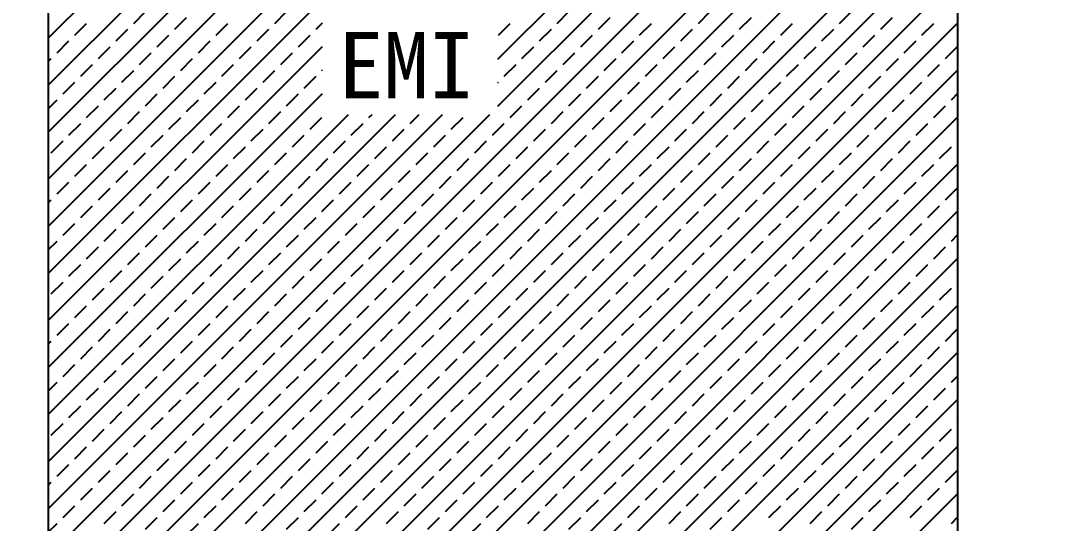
# Model space of a CAD drawing. Header units: millimetres. Extents: x 41784 to 43191, y -4854 to -4504.
# Drawn here: x 42356.5 to 42379.71, y -4706.72 to -4695.38 of the extents above; entities that cross this region are included whole.
import ezdxf

# ---------------------------------------------------------------- set-up
doc = ezdxf.new("R2010")
doc.units = ezdxf.units.MM
doc.header["$MEASUREMENT"] = 0
doc.header["$PDMODE"] = 3
doc.header["$PDSIZE"] = 0.3125
doc.layers.get('0').update_dxf_attribs({"linetype": 'CONTINUOUS'})
doc.layers.get('Defpoints').update_dxf_attribs({"linetype": 'CONTINUOUS'})
doc.layers.add('Dimension', color=3, linetype='CONTINUOUS', lineweight=5)
doc.layers.add('FPC', color=3, linetype='CONTINUOUS')
doc.layers.add('ITO', color=3, linetype='CONTINUOUS')
doc.styles.add('Arial', font='arial.ttf', dxfattribs={"height": 2.5})
doc.styles.add('STYLE1', font='kaiu.ttf', dxfattribs={"bigfont": 'hztxt.shx'})
doc.styles.add('黑体', font='simhei.ttf', dxfattribs={"width": 0.9})
doc.dimstyles.new('ISO-25$0', dxfattribs={"dimtxt": 5, "dimasz": 2.5, "dimexe": 0.8, "dimexo": 0.8, "dimtad": 1, "dimzin": 1, "dimdsep": 46, "dimtxsty": 'Arial', "dimcen": 0, "dimclrd": 256, "dimclre": 256, "dimadec": 0, "dimazin": 0, "dimtfac": 1, "dimtofl": 0, "dimtmove": 0, "dimatfit": 3, "dimfxl": 1, "dimtolj": 1, "dimlwd": 13, "dimlwe": 13, "dimarcsym": 0})

# ---------------------------------------------------------------- blocks, each defined once
blk = doc.blocks.new('*D247')
at = {"layer": 'Defpoints', "color": 0}
for p in [(42345.55, -4676.482), (42339.948, -4749.482), (42357.42, -4749.482)]:
    blk.add_point(p, dxfattribs=at)
at = {"layer": 'Dimension', "lineweight": 13}
for p, q in [((42344.925, -4676.482), (42338.698, -4676.482)), ((42339.948, -4678.982), (42339.948, -4746.982)), ((42356.795, -4749.482), (42338.698, -4749.482))]:
    blk.add_line(p, q, dxfattribs=at)
at = {"layer": 'Dimension'}
for points in [[(42339.532, -4678.982), (42340.365, -4678.982), (42339.948, -4676.482)], [(42339.532, -4746.982), (42340.365, -4746.982), (42339.948, -4749.482)]]:
    blk.add_solid(points, dxfattribs=at)
at = {"layer": 'Dimension', "color": 0, "insert": (42336.271, -4712.982), "char_height": 5, "attachment_point": 5, "rotation": 90, "style": 'STYLE1'}
blk.add_mtext('\\A1;73±0,3', dxfattribs=at)
blk = doc.blocks.new('*D248')
at = {"layer": 'Defpoints', "color": 0}
for p in [(42400.99, -4676.482), (42377.62, -4688.582), (42400.99, -4717.882)]:
    blk.add_point(p, dxfattribs=at)
at = {"layer": 'Dimension', "lineweight": 13}
for p, q in [((42400.99, -4677.107), (42400.99, -4719.132)), ((42377.62, -4689.207), (42377.62, -4719.132)), ((42380.12, -4717.882), (42398.49, -4717.882)), ((42400.99, -4717.882), (42435.735, -4717.882))]:
    blk.add_line(p, q, dxfattribs=at)
at = {"layer": 'Dimension'}
for points in [[(42380.12, -4717.466), (42380.12, -4718.299), (42377.62, -4717.882)], [(42398.49, -4717.466), (42398.49, -4718.299), (42400.99, -4717.882)]]:
    blk.add_solid(points, dxfattribs=at)
at = {"layer": 'Dimension', "color": 0, "insert": (42419.613, -4714.205), "char_height": 5, "attachment_point": 5, "style": 'STYLE1'}
blk.add_mtext('\\A1;23,37±0,3', dxfattribs=at)

msp = doc.modelspace()

# ---------------------------------------------------------------- linework, layer by layer
at = {"layer": 'FPC', "color": 30}
msp.add_lwpolyline([(42357.42, -4749.482), (42377.32, -4749.482, 0.414214), (42377.62, -4749.182), (42377.62, -4688.582, -0.414214), (42378.02, -4688.182), (42393.53, -4688.182, 0.414214), (42394.03, -4687.682), (42394.03, -4679.382, 0.414214), (42393.53, -4678.882), (42387.457, -4678.882, -0.414214), (42386.957, -4678.382), (42386.957, -4673.762), (42359.595, -4673.762), (42359.595, -4678.482, -0.414214), (42359.195, -4678.882), (42357.52, -4678.882, 0.414214), (42357.12, -4679.282), (42357.12, -4749.182, 0.414214)], format="xyb", close=True, dxfattribs=at)
at = {"layer": 'ITO', "color": 252, "true_color": 0x939598}
for p, q in [((42357.12, -4695.779), (42374.017, -4678.882)), ((42357.12, -4696.839), (42375.077, -4678.882)), ((42357.12, -4697.9), (42376.138, -4678.882)), ((42357.12, -4698.961), (42377.199, -4678.882)), ((42357.12, -4700.021), (42378.259, -4678.882)), ((42357.12, -4701.082), (42379.32, -4678.882)), ((42357.12, -4708.507), (42386.745, -4678.882)), ((42367.254, -4696.252), (42384.623, -4678.882)), ((42367.254, -4697.313), (42385.684, -4678.882)), ((42357.12, -4709.567), (42377.62, -4689.067)), ((42357.12, -4710.628), (42377.62, -4690.128)), ((42357.12, -4711.689), (42377.62, -4691.189)), ((42357.12, -4712.749), (42377.62, -4692.249)), ((42357.12, -4713.81), (42377.62, -4693.31)), ((42357.12, -4714.871), (42377.62, -4694.371)), ((42359.045, -4695.446), (42359.31, -4695.18)), ((42362.227, -4695.446), (42362.492, -4695.18)), ((42368.59, -4695.446), (42368.856, -4695.18)), ((42371.772, -4695.446), (42372.038, -4695.18)), ((42374.954, -4695.446), (42375.22, -4695.18)), ((42357.12, -4715.931), (42377.62, -4695.431)), ((42357.719, -4695.711), (42357.984, -4695.446)), ((42359.973, -4695.578), (42360.238, -4695.313)), ((42360.901, -4695.711), (42361.166, -4695.446)), ((42363.155, -4695.578), (42363.297, -4695.436)), ((42367.265, -4695.711), (42367.53, -4695.446)), ((42369.519, -4695.578), (42369.784, -4695.313)), ((42370.447, -4695.711), (42370.712, -4695.446)), ((42372.701, -4695.578), (42372.966, -4695.313)), ((42373.629, -4695.711), (42373.894, -4695.446)), ((42375.883, -4695.578), (42376.148, -4695.313)), ((42376.811, -4695.711), (42377.076, -4695.446)), ((42358.647, -4695.843), (42358.912, -4695.578)), ((42359.575, -4695.976), (42359.84, -4695.711)), ((42361.829, -4695.843), (42362.094, -4695.578)), ((42362.757, -4695.976), (42363.022, -4695.711)), ((42368.193, -4695.843), (42368.458, -4695.578)), ((42369.121, -4695.976), (42369.386, -4695.711)), ((42371.375, -4695.843), (42371.64, -4695.578)), ((42372.303, -4695.976), (42372.568, -4695.711)), ((42374.557, -4695.843), (42374.822, -4695.578)), ((42375.485, -4695.976), (42375.75, -4695.711)), ((42357.12, -4702.143), (42363.297, -4695.966)), ((42357.321, -4696.109), (42357.586, -4695.843)), ((42358.249, -4696.241), (42358.514, -4695.976)), ((42360.503, -4696.109), (42360.768, -4695.843)), ((42361.431, -4696.241), (42361.696, -4695.976)), ((42367.795, -4696.241), (42368.06, -4695.976)), ((42370.049, -4696.109), (42370.314, -4695.843)), ((42370.977, -4696.241), (42371.242, -4695.976)), ((42373.231, -4696.109), (42373.496, -4695.843)), ((42374.159, -4696.241), (42374.424, -4695.976)), ((42376.413, -4696.109), (42376.678, -4695.843)), ((42377.341, -4696.241), (42377.606, -4695.976)), ((42359.177, -4696.374), (42359.442, -4696.109)), ((42362.359, -4696.374), (42362.624, -4696.109)), ((42368.723, -4696.374), (42368.988, -4696.109)), ((42371.905, -4696.374), (42372.17, -4696.109)), ((42375.087, -4696.374), (42375.352, -4696.109)), ((42357.12, -4696.309), (42357.188, -4696.241)), ((42357.851, -4696.639), (42358.116, -4696.374)), ((42360.105, -4696.506), (42360.37, -4696.241)), ((42361.033, -4696.639), (42361.298, -4696.374)), ((42367.397, -4696.639), (42367.662, -4696.374)), ((42369.651, -4696.506), (42369.916, -4696.241)), ((42370.579, -4696.639), (42370.844, -4696.374)), ((42372.833, -4696.506), (42373.098, -4696.241)), ((42373.761, -4696.639), (42374.026, -4696.374)), ((42376.015, -4696.506), (42376.28, -4696.241)), ((42376.943, -4696.639), (42377.208, -4696.374)), ((42357.12, -4716.992), (42377.62, -4696.492)), ((42358.779, -4696.771), (42359.045, -4696.506)), ((42359.707, -4696.904), (42359.973, -4696.639)), ((42361.961, -4696.771), (42362.227, -4696.506)), ((42362.889, -4696.904), (42363.155, -4696.639)), ((42363.287, -4696.506), (42363.297, -4696.496)), ((42368.325, -4696.771), (42368.59, -4696.506)), ((42369.253, -4696.904), (42369.519, -4696.639)), ((42371.507, -4696.771), (42371.772, -4696.506)), ((42372.435, -4696.904), (42372.701, -4696.639)), ((42374.689, -4696.771), (42374.954, -4696.506)), ((42375.617, -4696.904), (42375.883, -4696.639)), ((42357.454, -4697.037), (42357.719, -4696.771)), ((42358.382, -4697.169), (42358.647, -4696.904)), ((42360.636, -4697.037), (42360.901, -4696.771)), ((42361.564, -4697.169), (42361.829, -4696.904)), ((42367.254, -4696.783), (42367.265, -4696.771)), ((42367.928, -4697.169), (42368.193, -4696.904)), ((42370.181, -4697.037), (42370.447, -4696.771)), ((42371.11, -4697.169), (42371.375, -4696.904)), ((42373.363, -4697.037), (42373.629, -4696.771)), ((42374.292, -4697.169), (42374.557, -4696.904)), ((42376.545, -4697.037), (42376.811, -4696.771)), ((42357.12, -4703.203), (42363.297, -4697.027)), ((42359.31, -4697.302), (42359.575, -4697.037)), ((42362.492, -4697.302), (42362.757, -4697.037)), ((42368.856, -4697.302), (42369.121, -4697.037)), ((42372.038, -4697.302), (42372.303, -4697.037)), ((42375.22, -4697.302), (42375.485, -4697.037)), ((42377.474, -4697.169), (42377.62, -4697.022)), ((42357.12, -4697.37), (42357.321, -4697.169)), ((42357.984, -4697.567), (42358.249, -4697.302)), ((42360.238, -4697.434), (42360.503, -4697.169)), ((42361.166, -4697.567), (42361.431, -4697.302)), ((42367.53, -4697.567), (42367.795, -4697.302)), ((42369.784, -4697.434), (42370.049, -4697.169)), ((42370.712, -4697.567), (42370.977, -4697.302)), ((42372.966, -4697.434), (42373.231, -4697.169)), ((42373.894, -4697.567), (42374.159, -4697.302)), ((42376.148, -4697.434), (42376.413, -4697.169)), ((42377.076, -4697.567), (42377.341, -4697.302)), ((42357.12, -4704.264), (42363.887, -4697.498)), ((42357.12, -4705.325), (42364.948, -4697.498)), ((42357.12, -4706.385), (42366.008, -4697.498)), ((42357.12, -4707.446), (42367.069, -4697.498)), ((42357.12, -4718.053), (42377.62, -4697.553)), ((42358.912, -4697.699), (42359.177, -4697.434)), ((42359.84, -4697.832), (42360.105, -4697.567)), ((42362.094, -4697.699), (42362.359, -4697.434)), ((42363.022, -4697.832), (42363.287, -4697.567)), ((42364.348, -4697.567), (42364.417, -4697.498)), ((42365.276, -4697.699), (42365.478, -4697.498)), ((42366.204, -4697.832), (42366.469, -4697.567)), ((42368.458, -4697.699), (42368.723, -4697.434)), ((42369.386, -4697.832), (42369.651, -4697.567)), ((42371.64, -4697.699), (42371.905, -4697.434)), ((42372.568, -4697.832), (42372.833, -4697.567)), ((42374.822, -4697.699), (42375.087, -4697.434)), ((42375.75, -4697.832), (42376.015, -4697.567)), ((42357.586, -4697.965), (42357.851, -4697.699)), ((42358.514, -4698.097), (42358.779, -4697.832)), ((42360.768, -4697.965), (42361.033, -4697.699)), ((42361.696, -4698.097), (42361.961, -4697.832)), ((42363.95, -4697.965), (42364.215, -4697.699)), ((42364.878, -4698.097), (42365.143, -4697.832)), ((42367.132, -4697.965), (42367.397, -4697.699)), ((42368.06, -4698.097), (42368.325, -4697.832)), ((42370.314, -4697.965), (42370.579, -4697.699)), ((42371.242, -4698.097), (42371.507, -4697.832)), ((42373.496, -4697.965), (42373.761, -4697.699)), ((42374.424, -4698.097), (42374.689, -4697.832)), ((42376.678, -4697.965), (42376.943, -4697.699)), ((42359.442, -4698.23), (42359.707, -4697.965)), ((42362.624, -4698.23), (42362.889, -4697.965)), ((42365.806, -4698.23), (42366.071, -4697.965)), ((42368.988, -4698.23), (42369.253, -4697.965)), ((42372.17, -4698.23), (42372.435, -4697.965)), ((42375.352, -4698.23), (42375.617, -4697.965)), ((42357.188, -4698.362), (42357.454, -4698.097)), ((42358.116, -4698.495), (42358.382, -4698.23)), ((42360.37, -4698.362), (42360.636, -4698.097)), ((42361.298, -4698.495), (42361.564, -4698.23)), ((42363.552, -4698.362), (42363.818, -4698.097)), ((42364.48, -4698.495), (42364.746, -4698.23)), ((42366.734, -4698.362), (42366.999, -4698.097)), ((42367.662, -4698.495), (42367.928, -4698.23)), ((42369.916, -4698.362), (42370.181, -4698.097)), ((42370.844, -4698.495), (42371.11, -4698.23)), ((42373.098, -4698.362), (42373.363, -4698.097)), ((42374.026, -4698.495), (42374.292, -4698.23)), ((42376.28, -4698.362), (42376.545, -4698.097)), ((42377.208, -4698.495), (42377.474, -4698.23)), ((42377.606, -4698.097), (42377.62, -4698.083)), ((42359.045, -4698.628), (42359.31, -4698.362)), ((42359.973, -4698.76), (42360.238, -4698.495)), ((42362.227, -4698.628), (42362.492, -4698.362)), ((42363.155, -4698.76), (42363.42, -4698.495)), ((42365.409, -4698.628), (42365.674, -4698.362)), ((42366.337, -4698.76), (42366.602, -4698.495)), ((42368.59, -4698.628), (42368.856, -4698.362)), ((42369.519, -4698.76), (42369.784, -4698.495)), ((42371.772, -4698.628), (42372.038, -4698.362)), ((42372.701, -4698.76), (42372.966, -4698.495)), ((42374.954, -4698.628), (42375.22, -4698.362)), ((42375.883, -4698.76), (42376.148, -4698.495)), ((42357.12, -4719.113), (42377.62, -4698.613)), ((42357.719, -4698.893), (42357.984, -4698.628)), ((42358.647, -4699.025), (42358.912, -4698.76)), ((42360.901, -4698.893), (42361.166, -4698.628)), ((42361.829, -4699.025), (42362.094, -4698.76)), ((42364.083, -4698.893), (42364.348, -4698.628)), ((42365.011, -4699.025), (42365.276, -4698.76)), ((42367.265, -4698.893), (42367.53, -4698.628)), ((42368.193, -4699.025), (42368.458, -4698.76)), ((42370.447, -4698.893), (42370.712, -4698.628)), ((42371.375, -4699.025), (42371.64, -4698.76)), ((42373.629, -4698.893), (42373.894, -4698.628)), ((42374.557, -4699.025), (42374.822, -4698.76)), ((42376.811, -4698.893), (42377.076, -4698.628)), ((42359.575, -4699.158), (42359.84, -4698.893)), ((42362.757, -4699.158), (42363.022, -4698.893)), ((42365.939, -4699.158), (42366.204, -4698.893)), ((42369.121, -4699.158), (42369.386, -4698.893)), ((42372.303, -4699.158), (42372.568, -4698.893)), ((42375.485, -4699.158), (42375.75, -4698.893)), ((42357.321, -4699.29), (42357.586, -4699.025)), ((42358.249, -4699.423), (42358.514, -4699.158)), ((42360.503, -4699.29), (42360.768, -4699.025)), ((42361.431, -4699.423), (42361.696, -4699.158)), ((42363.685, -4699.29), (42363.95, -4699.025)), ((42364.613, -4699.423), (42364.878, -4699.158)), ((42366.867, -4699.29), (42367.132, -4699.025)), ((42367.795, -4699.423), (42368.06, -4699.158)), ((42370.049, -4699.29), (42370.314, -4699.025)), ((42370.977, -4699.423), (42371.242, -4699.158)), ((42373.231, -4699.29), (42373.496, -4699.025)), ((42374.159, -4699.423), (42374.424, -4699.158)), ((42376.413, -4699.29), (42376.678, -4699.025)), ((42377.341, -4699.423), (42377.606, -4699.158)), ((42357.12, -4699.491), (42357.188, -4699.423)), ((42359.177, -4699.556), (42359.442, -4699.29)), ((42360.105, -4699.688), (42360.37, -4699.423)), ((42362.359, -4699.556), (42362.624, -4699.29)), ((42363.287, -4699.688), (42363.552, -4699.423)), ((42365.541, -4699.556), (42365.806, -4699.29)), ((42366.469, -4699.688), (42366.734, -4699.423)), ((42368.723, -4699.556), (42368.988, -4699.29)), ((42369.651, -4699.688), (42369.916, -4699.423)), ((42371.905, -4699.556), (42372.17, -4699.29)), ((42372.833, -4699.688), (42373.098, -4699.423)), ((42375.087, -4699.556), (42375.352, -4699.29)), ((42376.015, -4699.688), (42376.28, -4699.423)), ((42357.12, -4720.174), (42377.62, -4699.674)), ((42357.851, -4699.821), (42358.116, -4699.556)), ((42358.779, -4699.953), (42359.045, -4699.688)), ((42361.033, -4699.821), (42361.298, -4699.556)), ((42361.961, -4699.953), (42362.227, -4699.688)), ((42364.215, -4699.821), (42364.48, -4699.556)), ((42365.143, -4699.953), (42365.409, -4699.688)), ((42367.397, -4699.821), (42367.662, -4699.556)), ((42368.325, -4699.953), (42368.59, -4699.688)), ((42370.579, -4699.821), (42370.844, -4699.556)), ((42371.507, -4699.953), (42371.772, -4699.688)), ((42373.761, -4699.821), (42374.026, -4699.556)), ((42374.689, -4699.953), (42374.954, -4699.688)), ((42376.943, -4699.821), (42377.208, -4699.556)), ((42359.707, -4700.086), (42359.973, -4699.821)), ((42362.889, -4700.086), (42363.155, -4699.821)), ((42366.071, -4700.086), (42366.337, -4699.821)), ((42369.253, -4700.086), (42369.519, -4699.821)), ((42372.435, -4700.086), (42372.701, -4699.821)), ((42375.617, -4700.086), (42375.883, -4699.821)), ((42357.454, -4700.219), (42357.719, -4699.953)), ((42358.382, -4700.351), (42358.647, -4700.086)), ((42360.636, -4700.219), (42360.901, -4699.953)), ((42361.564, -4700.351), (42361.829, -4700.086)), ((42363.818, -4700.219), (42364.083, -4699.953)), ((42364.746, -4700.351), (42365.011, -4700.086)), ((42366.999, -4700.219), (42367.265, -4699.953)), ((42367.928, -4700.351), (42368.193, -4700.086)), ((42370.181, -4700.219), (42370.447, -4699.953)), ((42371.11, -4700.351), (42371.375, -4700.086)), ((42373.363, -4700.219), (42373.629, -4699.953)), ((42374.292, -4700.351), (42374.557, -4700.086)), ((42376.545, -4700.219), (42376.811, -4699.953)), ((42357.12, -4700.552), (42357.321, -4700.351)), ((42359.31, -4700.484), (42359.575, -4700.219)), ((42360.238, -4700.616), (42360.503, -4700.351)), ((42362.492, -4700.484), (42362.757, -4700.219)), ((42363.42, -4700.616), (42363.685, -4700.351)), ((42365.674, -4700.484), (42365.939, -4700.219)), ((42366.602, -4700.616), (42366.867, -4700.351)), ((42368.856, -4700.484), (42369.121, -4700.219)), ((42369.784, -4700.616), (42370.049, -4700.351)), ((42372.038, -4700.484), (42372.303, -4700.219)), ((42372.966, -4700.616), (42373.231, -4700.351)), ((42375.22, -4700.484), (42375.485, -4700.219)), ((42376.148, -4700.616), (42376.413, -4700.351)), ((42377.474, -4700.351), (42377.62, -4700.204)), ((42357.984, -4700.749), (42358.249, -4700.484)), ((42358.912, -4700.881), (42359.177, -4700.616)), ((42361.166, -4700.749), (42361.431, -4700.484)), ((42362.094, -4700.881), (42362.359, -4700.616)), ((42364.348, -4700.749), (42364.613, -4700.484)), ((42365.276, -4700.881), (42365.541, -4700.616)), ((42367.53, -4700.749), (42367.795, -4700.484)), ((42368.458, -4700.881), (42368.723, -4700.616)), ((42370.712, -4700.749), (42370.977, -4700.484)), ((42371.64, -4700.881), (42371.905, -4700.616)), ((42373.894, -4700.749), (42374.159, -4700.484)), ((42374.822, -4700.881), (42375.087, -4700.616)), ((42377.076, -4700.749), (42377.341, -4700.484)), ((42357.12, -4721.235), (42377.62, -4700.735)), ((42359.84, -4701.014), (42360.105, -4700.749)), ((42363.022, -4701.014), (42363.287, -4700.749)), ((42366.204, -4701.014), (42366.469, -4700.749)), ((42369.386, -4701.014), (42369.651, -4700.749)), ((42372.568, -4701.014), (42372.833, -4700.749)), ((42375.75, -4701.014), (42376.015, -4700.749)), ((42357.586, -4701.147), (42357.851, -4700.881)), ((42358.514, -4701.279), (42358.779, -4701.014)), ((42360.768, -4701.147), (42361.033, -4700.881)), ((42361.696, -4701.279), (42361.961, -4701.014)), ((42363.95, -4701.147), (42364.215, -4700.881)), ((42364.878, -4701.279), (42365.143, -4701.014)), ((42367.132, -4701.147), (42367.397, -4700.881)), ((42368.06, -4701.279), (42368.325, -4701.014)), ((42370.314, -4701.147), (42370.579, -4700.881)), ((42371.242, -4701.279), (42371.507, -4701.014)), ((42373.496, -4701.147), (42373.761, -4700.881)), ((42374.424, -4701.279), (42374.689, -4701.014)), ((42376.678, -4701.147), (42376.943, -4700.881)), ((42357.188, -4701.544), (42357.454, -4701.279)), ((42359.442, -4701.412), (42359.707, -4701.147)), ((42360.37, -4701.544), (42360.636, -4701.279)), ((42362.624, -4701.412), (42362.889, -4701.147)), ((42363.552, -4701.544), (42363.818, -4701.279)), ((42365.806, -4701.412), (42366.071, -4701.147)), ((42366.734, -4701.544), (42366.999, -4701.279)), ((42368.988, -4701.412), (42369.253, -4701.147)), ((42369.916, -4701.544), (42370.181, -4701.279)), ((42372.17, -4701.412), (42372.435, -4701.147)), ((42373.098, -4701.544), (42373.363, -4701.279)), ((42375.352, -4701.412), (42375.617, -4701.147)), ((42376.28, -4701.544), (42376.545, -4701.279)), ((42377.606, -4701.279), (42377.62, -4701.265)), ((42358.116, -4701.677), (42358.382, -4701.412)), ((42359.045, -4701.81), (42359.31, -4701.544)), ((42361.298, -4701.677), (42361.564, -4701.412)), ((42362.227, -4701.81), (42362.492, -4701.544)), ((42364.48, -4701.677), (42364.746, -4701.412)), ((42365.409, -4701.81), (42365.674, -4701.544)), ((42367.662, -4701.677), (42367.928, -4701.412)), ((42368.59, -4701.81), (42368.856, -4701.544)), ((42370.844, -4701.677), (42371.11, -4701.412)), ((42371.772, -4701.81), (42372.038, -4701.544)), ((42374.026, -4701.677), (42374.292, -4701.412)), ((42374.954, -4701.81), (42375.22, -4701.544)), ((42377.208, -4701.677), (42377.474, -4701.412)), ((42359.973, -4701.942), (42360.238, -4701.677)), ((42363.155, -4701.942), (42363.42, -4701.677)), ((42366.337, -4701.942), (42366.602, -4701.677)), ((42369.519, -4701.942), (42369.784, -4701.677)), ((42372.701, -4701.942), (42372.966, -4701.677)), ((42375.883, -4701.942), (42376.148, -4701.677)), ((42357.12, -4722.295), (42377.62, -4701.795)), ((42357.719, -4702.075), (42357.984, -4701.81)), ((42358.647, -4702.207), (42358.912, -4701.942)), ((42360.901, -4702.075), (42361.166, -4701.81)), ((42361.829, -4702.207), (42362.094, -4701.942)), ((42364.083, -4702.075), (42364.348, -4701.81)), ((42365.011, -4702.207), (42365.276, -4701.942)), ((42367.265, -4702.075), (42367.53, -4701.81)), ((42368.193, -4702.207), (42368.458, -4701.942)), ((42370.447, -4702.075), (42370.712, -4701.81)), ((42371.375, -4702.207), (42371.64, -4701.942)), ((42373.629, -4702.075), (42373.894, -4701.81)), ((42374.557, -4702.207), (42374.822, -4701.942)), ((42376.811, -4702.075), (42377.076, -4701.81)), ((42357.321, -4702.472), (42357.586, -4702.207)), ((42359.575, -4702.34), (42359.84, -4702.075)), ((42360.503, -4702.472), (42360.768, -4702.207)), ((42362.757, -4702.34), (42363.022, -4702.075)), ((42363.685, -4702.472), (42363.95, -4702.207)), ((42365.939, -4702.34), (42366.204, -4702.075)), ((42366.867, -4702.472), (42367.132, -4702.207)), ((42369.121, -4702.34), (42369.386, -4702.075)), ((42370.049, -4702.472), (42370.314, -4702.207)), ((42372.303, -4702.34), (42372.568, -4702.075)), ((42373.231, -4702.472), (42373.496, -4702.207)), ((42375.485, -4702.34), (42375.75, -4702.075)), ((42376.413, -4702.472), (42376.678, -4702.207)), ((42358.249, -4702.605), (42358.514, -4702.34)), ((42359.177, -4702.738), (42359.442, -4702.472)), ((42361.431, -4702.605), (42361.696, -4702.34)), ((42362.359, -4702.738), (42362.624, -4702.472)), ((42364.613, -4702.605), (42364.878, -4702.34)), ((42365.541, -4702.738), (42365.806, -4702.472)), ((42367.795, -4702.605), (42368.06, -4702.34)), ((42368.723, -4702.738), (42368.988, -4702.472)), ((42370.977, -4702.605), (42371.242, -4702.34)), ((42371.905, -4702.738), (42372.17, -4702.472)), ((42374.159, -4702.605), (42374.424, -4702.34)), ((42375.087, -4702.738), (42375.352, -4702.472)), ((42377.341, -4702.605), (42377.606, -4702.34)), ((42357.12, -4702.673), (42357.188, -4702.605)), ((42360.105, -4702.87), (42360.37, -4702.605)), ((42363.287, -4702.87), (42363.552, -4702.605)), ((42366.469, -4702.87), (42366.734, -4702.605)), ((42369.651, -4702.87), (42369.916, -4702.605)), ((42372.833, -4702.87), (42373.098, -4702.605)), ((42376.015, -4702.87), (42376.28, -4702.605)), ((42357.12, -4723.356), (42377.62, -4702.856)), ((42357.851, -4703.003), (42358.116, -4702.738)), ((42358.779, -4703.135), (42359.045, -4702.87)), ((42361.033, -4703.003), (42361.298, -4702.738)), ((42361.961, -4703.135), (42362.227, -4702.87)), ((42364.215, -4703.003), (42364.48, -4702.738)), ((42365.143, -4703.135), (42365.409, -4702.87)), ((42367.397, -4703.003), (42367.662, -4702.738)), ((42368.325, -4703.135), (42368.59, -4702.87)), ((42370.579, -4703.003), (42370.844, -4702.738)), ((42371.507, -4703.135), (42371.772, -4702.87)), ((42373.761, -4703.003), (42374.026, -4702.738)), ((42374.689, -4703.135), (42374.954, -4702.87)), ((42376.943, -4703.003), (42377.208, -4702.738)), ((42357.454, -4703.401), (42357.719, -4703.135)), ((42359.707, -4703.268), (42359.973, -4703.003)), ((42360.636, -4703.401), (42360.901, -4703.135)), ((42362.889, -4703.268), (42363.155, -4703.003)), ((42363.818, -4703.401), (42364.083, -4703.135)), ((42366.071, -4703.268), (42366.337, -4703.003)), ((42366.999, -4703.401), (42367.265, -4703.135)), ((42369.253, -4703.268), (42369.519, -4703.003)), ((42370.181, -4703.401), (42370.447, -4703.135)), ((42372.435, -4703.268), (42372.701, -4703.003)), ((42373.363, -4703.401), (42373.629, -4703.135)), ((42375.617, -4703.268), (42375.883, -4703.003)), ((42376.545, -4703.401), (42376.811, -4703.135)), ((42358.382, -4703.533), (42358.647, -4703.268)), ((42359.31, -4703.666), (42359.575, -4703.401)), ((42361.564, -4703.533), (42361.829, -4703.268)), ((42362.492, -4703.666), (42362.757, -4703.401)), ((42364.746, -4703.533), (42365.011, -4703.268)), ((42365.674, -4703.666), (42365.939, -4703.401)), ((42367.928, -4703.533), (42368.193, -4703.268)), ((42368.856, -4703.666), (42369.121, -4703.401)), ((42371.11, -4703.533), (42371.375, -4703.268)), ((42372.038, -4703.666), (42372.303, -4703.401)), ((42374.292, -4703.533), (42374.557, -4703.268)), ((42375.22, -4703.666), (42375.485, -4703.401)), ((42377.474, -4703.533), (42377.62, -4703.386)), ((42357.12, -4703.734), (42357.321, -4703.533)), ((42360.238, -4703.798), (42360.503, -4703.533)), ((42363.42, -4703.798), (42363.685, -4703.533)), ((42366.602, -4703.798), (42366.867, -4703.533)), ((42369.784, -4703.798), (42370.049, -4703.533)), ((42372.966, -4703.798), (42373.231, -4703.533)), ((42376.148, -4703.798), (42376.413, -4703.533)), ((42357.984, -4703.931), (42358.249, -4703.666)), ((42358.912, -4704.063), (42359.177, -4703.798)), ((42361.166, -4703.931), (42361.431, -4703.666)), ((42362.094, -4704.063), (42362.359, -4703.798)), ((42364.348, -4703.931), (42364.613, -4703.666)), ((42365.276, -4704.063), (42365.541, -4703.798)), ((42367.53, -4703.931), (42367.795, -4703.666)), ((42368.458, -4704.063), (42368.723, -4703.798)), ((42370.712, -4703.931), (42370.977, -4703.666)), ((42371.64, -4704.063), (42371.905, -4703.798)), ((42373.894, -4703.931), (42374.159, -4703.666)), ((42374.822, -4704.063), (42375.087, -4703.798)), ((42377.076, -4703.931), (42377.341, -4703.666)), ((42357.12, -4724.417), (42377.62, -4703.917)), ((42357.586, -4704.329), (42357.851, -4704.063)), ((42359.84, -4704.196), (42360.105, -4703.931)), ((42360.768, -4704.329), (42361.033, -4704.063)), ((42363.022, -4704.196), (42363.287, -4703.931)), ((42363.95, -4704.329), (42364.215, -4704.063)), ((42366.204, -4704.196), (42366.469, -4703.931)), ((42367.132, -4704.329), (42367.397, -4704.063)), ((42369.386, -4704.196), (42369.651, -4703.931)), ((42370.314, -4704.329), (42370.579, -4704.063)), ((42372.568, -4704.196), (42372.833, -4703.931)), ((42373.496, -4704.329), (42373.761, -4704.063)), ((42375.75, -4704.196), (42376.015, -4703.931)), ((42376.678, -4704.329), (42376.943, -4704.063)), ((42358.514, -4704.461), (42358.779, -4704.196)), ((42359.442, -4704.594), (42359.707, -4704.329)), ((42361.696, -4704.461), (42361.961, -4704.196)), ((42362.624, -4704.594), (42362.889, -4704.329)), ((42364.878, -4704.461), (42365.143, -4704.196)), ((42365.806, -4704.594), (42366.071, -4704.329)), ((42368.06, -4704.461), (42368.325, -4704.196)), ((42368.988, -4704.594), (42369.253, -4704.329)), ((42371.242, -4704.461), (42371.507, -4704.196)), ((42372.17, -4704.594), (42372.435, -4704.329)), ((42374.424, -4704.461), (42374.689, -4704.196)), ((42375.352, -4704.594), (42375.617, -4704.329)), ((42357.188, -4704.726), (42357.454, -4704.461)), ((42360.37, -4704.726), (42360.636, -4704.461)), ((42363.552, -4704.726), (42363.818, -4704.461)), ((42366.734, -4704.726), (42366.999, -4704.461)), ((42369.916, -4704.726), (42370.181, -4704.461)), ((42373.098, -4704.726), (42373.363, -4704.461)), ((42376.28, -4704.726), (42376.545, -4704.461)), ((42377.606, -4704.461), (42377.62, -4704.447)), ((42358.116, -4704.859), (42358.382, -4704.594)), ((42359.045, -4704.992), (42359.31, -4704.726)), ((42361.298, -4704.859), (42361.564, -4704.594)), ((42362.227, -4704.992), (42362.492, -4704.726)), ((42364.48, -4704.859), (42364.746, -4704.594)), ((42365.409, -4704.992), (42365.674, -4704.726)), ((42367.662, -4704.859), (42367.928, -4704.594)), ((42368.59, -4704.992), (42368.856, -4704.726)), ((42370.844, -4704.859), (42371.11, -4704.594)), ((42371.772, -4704.992), (42372.038, -4704.726)), ((42374.026, -4704.859), (42374.292, -4704.594)), ((42374.954, -4704.992), (42375.22, -4704.726)), ((42377.208, -4704.859), (42377.474, -4704.594)), ((42357.12, -4725.477), (42377.62, -4704.977)), ((42357.719, -4705.257), (42357.984, -4704.992)), ((42359.973, -4705.124), (42360.238, -4704.859)), ((42360.901, -4705.257), (42361.166, -4704.992)), ((42363.155, -4705.124), (42363.42, -4704.859)), ((42364.083, -4705.257), (42364.348, -4704.992)), ((42366.337, -4705.124), (42366.602, -4704.859)), ((42367.265, -4705.257), (42367.53, -4704.992)), ((42369.519, -4705.124), (42369.784, -4704.859)), ((42370.447, -4705.257), (42370.712, -4704.992)), ((42372.701, -4705.124), (42372.966, -4704.859)), ((42373.629, -4705.257), (42373.894, -4704.992)), ((42375.883, -4705.124), (42376.148, -4704.859)), ((42376.811, -4705.257), (42377.076, -4704.992)), ((42358.647, -4705.389), (42358.912, -4705.124)), ((42359.575, -4705.522), (42359.84, -4705.257)), ((42361.829, -4705.389), (42362.094, -4705.124)), ((42362.757, -4705.522), (42363.022, -4705.257)), ((42365.011, -4705.389), (42365.276, -4705.124)), ((42365.939, -4705.522), (42366.204, -4705.257)), ((42368.193, -4705.389), (42368.458, -4705.124)), ((42369.121, -4705.522), (42369.386, -4705.257)), ((42371.375, -4705.389), (42371.64, -4705.124)), ((42372.303, -4705.522), (42372.568, -4705.257)), ((42374.557, -4705.389), (42374.822, -4705.124)), ((42375.485, -4705.522), (42375.75, -4705.257)), ((42357.321, -4705.654), (42357.586, -4705.389)), ((42360.503, -4705.654), (42360.768, -4705.389)), ((42363.685, -4705.654), (42363.95, -4705.389)), ((42366.867, -4705.654), (42367.132, -4705.389)), ((42370.049, -4705.654), (42370.314, -4705.389)), ((42373.231, -4705.654), (42373.496, -4705.389)), ((42376.413, -4705.654), (42376.678, -4705.389)), ((42358.249, -4705.787), (42358.514, -4705.522)), ((42359.177, -4705.92), (42359.442, -4705.654)), ((42361.431, -4705.787), (42361.696, -4705.522)), ((42362.359, -4705.92), (42362.624, -4705.654)), ((42364.613, -4705.787), (42364.878, -4705.522)), ((42365.541, -4705.92), (42365.806, -4705.654)), ((42367.795, -4705.787), (42368.06, -4705.522)), ((42368.723, -4705.92), (42368.988, -4705.654)), ((42370.977, -4705.787), (42371.242, -4705.522)), ((42371.905, -4705.92), (42372.17, -4705.654)), ((42374.159, -4705.787), (42374.424, -4705.522)), ((42375.087, -4705.92), (42375.352, -4705.654)), ((42377.341, -4705.787), (42377.606, -4705.522)), ((42357.12, -4705.855), (42357.188, -4705.787)), ((42357.851, -4706.185), (42358.116, -4705.92)), ((42360.105, -4706.052), (42360.37, -4705.787)), ((42361.033, -4706.185), (42361.298, -4705.92)), ((42363.287, -4706.052), (42363.552, -4705.787)), ((42364.215, -4706.185), (42364.48, -4705.92)), ((42366.469, -4706.052), (42366.734, -4705.787)), ((42367.397, -4706.185), (42367.662, -4705.92)), ((42369.651, -4706.052), (42369.916, -4705.787)), ((42370.579, -4706.185), (42370.844, -4705.92)), ((42372.833, -4706.052), (42373.098, -4705.787)), ((42373.761, -4706.185), (42374.026, -4705.92)), ((42376.015, -4706.052), (42376.28, -4705.787)), ((42376.943, -4706.185), (42377.208, -4705.92)), ((42357.12, -4726.538), (42377.62, -4706.038)), ((42358.779, -4706.317), (42359.045, -4706.052)), ((42359.707, -4706.45), (42359.973, -4706.185)), ((42361.961, -4706.317), (42362.227, -4706.052)), ((42362.889, -4706.45), (42363.155, -4706.185)), ((42365.143, -4706.317), (42365.409, -4706.052)), ((42366.071, -4706.45), (42366.337, -4706.185)), ((42368.325, -4706.317), (42368.59, -4706.052)), ((42369.253, -4706.45), (42369.519, -4706.185)), ((42371.507, -4706.317), (42371.772, -4706.052)), ((42372.435, -4706.45), (42372.701, -4706.185)), ((42374.689, -4706.317), (42374.954, -4706.052)), ((42375.617, -4706.45), (42375.883, -4706.185)), ((42357.454, -4706.583), (42357.719, -4706.317)), ((42360.636, -4706.583), (42360.901, -4706.317)), ((42363.818, -4706.583), (42364.083, -4706.317)), ((42366.999, -4706.583), (42367.265, -4706.317)), ((42370.181, -4706.583), (42370.447, -4706.317)), ((42373.363, -4706.583), (42373.629, -4706.317)), ((42376.545, -4706.583), (42376.811, -4706.317)), ((42358.382, -4706.715), (42358.647, -4706.45)), ((42359.31, -4706.848), (42359.575, -4706.583)), ((42361.564, -4706.715), (42361.829, -4706.45)), ((42362.492, -4706.848), (42362.757, -4706.583)), ((42364.746, -4706.715), (42365.011, -4706.45)), ((42365.674, -4706.848), (42365.939, -4706.583)), ((42367.928, -4706.715), (42368.193, -4706.45)), ((42368.856, -4706.848), (42369.121, -4706.583)), ((42371.11, -4706.715), (42371.375, -4706.45)), ((42372.038, -4706.848), (42372.303, -4706.583)), ((42374.292, -4706.715), (42374.557, -4706.45)), ((42375.22, -4706.848), (42375.485, -4706.583)), ((42377.474, -4706.715), (42377.62, -4706.568)), ((42357.12, -4706.916), (42357.321, -4706.715)), ((42360.238, -4706.98), (42360.503, -4706.715)), ((42363.42, -4706.98), (42363.685, -4706.715)), ((42366.602, -4706.98), (42366.867, -4706.715)), ((42369.784, -4706.98), (42370.049, -4706.715))]:
    msp.add_line(p, q, dxfattribs=at)

# ---------------------------------------------------------------- texts
at = {"color": 30, "style": '黑体'}
msp.add_text('EMI', height=1.5, dxfattribs=at).set_placement((42363.657, -4697.137))

# ---------------------------------------------------------------- dimensions: what is measured, and where the dimension line sits
at = {"layer": 'Dimension'}
dim = msp.add_linear_dim(base=(42339.948, -4749.482), p1=(42345.55, -4676.482), p2=(42357.42, -4749.482), angle=90, dimstyle='ISO-25$0', override={"dimasz": 2.5, "dimexe": 1.25, "dimexo": 0.625, "dimzin": 8, "dimdsep": 44, "dimtxsty": 'STYLE1', "dimtol": 1, "dimtp": 0.3, "dimtm": 0.3}, dxfattribs=at)
dim.commit()
dim.dimension.update_dxf_attribs({"geometry": '*D247', "text_midpoint": (42336.271, -4712.982)})
dim = msp.add_linear_dim(base=(42400.99, -4717.882), p1=(42377.62, -4688.582), p2=(42400.99, -4676.482), dimstyle='ISO-25$0', override={"dimasz": 2.5, "dimexe": 1.25, "dimexo": 0.625, "dimzin": 8, "dimdsep": 44, "dimtxsty": 'STYLE1', "dimtol": 1, "dimtp": 0.3, "dimtm": 0.3}, dxfattribs=at)
dim.commit()
dim.dimension.update_dxf_attribs({"geometry": '*D248', "text_midpoint": (42419.613, -4714.205)})

doc.saveas('drawing.dxf')
